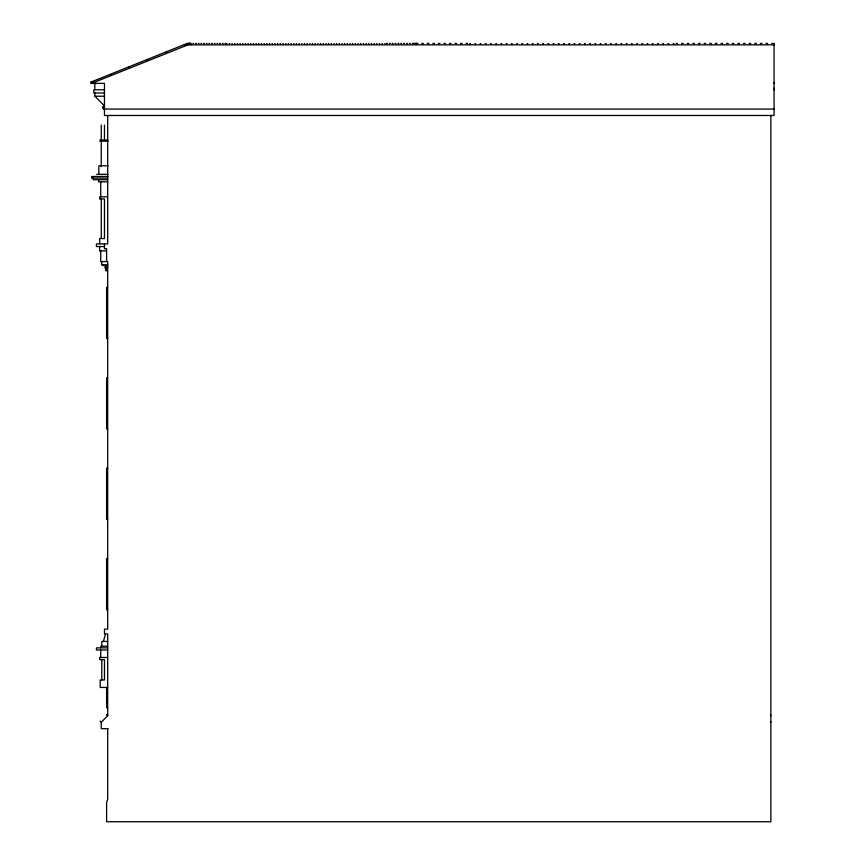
<?xml version="1.0" encoding="UTF-8"?>
<svg xmlns="http://www.w3.org/2000/svg" width="865" height="865" viewBox="0 0 865 865"><rect width="100%" height="100%" fill="white"/><g stroke="black" fill="none" stroke-linecap="round" stroke-linejoin="round"><path stroke-width="1.3" d="M103.4 641.441L105.541 633.948M107.995 728.654L101.259 728.654L101.259 722.232L107.682 715.809L107.682 633.948L104.47 633.948L104.47 629.136L107.682 629.136L107.682 261.554L100.718 261.554L100.718 250.85M188.202 44.472L187.381 43.358L90.933 82.078L91.193 83.375L93.701 82.38M94.555 82.38C92.825 86.046 90.198 79.526 91.625 83.375L187.932 44.85L774.067 44.85A1.6 1.492 0 0 0 773.861 44.115M91.193 83.375L104.47 83.375L104.47 115.478L774.067 115.478L774.067 43.25M104.47 89.798L93.766 89.798L93.766 93.009L104.47 93.009M94.836 93.009L94.836 96.22L104.47 96.22M103.497 108.59A1.6 1.373 -90 0 0 104.47 109.066L774.067 109.066M99.918 140.098L107.909 140.098M99.918 141.168L107.909 141.168M107.984 165.777L98.848 165.777L98.848 174.341M96.707 174.341L107.984 174.341M107.941 176.482L91.625 176.482L91.625 178.082L107.682 178.082M107.682 179.693L93.236 179.693L93.236 178.082M107.682 181.823L98.578 181.823L98.578 179.693M107.682 196.809L99.648 196.809L99.648 198.95L104.47 198.95L104.47 238.545L99.648 238.545L99.648 243.898M104.47 246.568L96.437 246.568L96.437 243.898L107.682 243.898L107.682 115.478M106.611 250.85L99.648 250.85L99.648 246.568M101.789 261.554L101.789 264.766L107.682 264.766M107.682 265.836L104.47 265.836L101.789 264.766M107.682 267.436L105 267.436L106.071 270.648L107.682 270.648M107.682 287.234L106.611 287.234L106.611 338.593L107.682 338.593M107.682 377.659L106.611 377.659L106.611 429.018L107.682 429.018M107.682 468.084L106.611 468.084L106.611 519.443L107.682 519.443M107.682 558.509L106.611 558.509L106.611 609.868L107.682 609.868M107.682 641.441L101.789 641.441L101.789 646.252M107.682 646.252L100.718 646.252L100.718 647.863M107.682 647.863L96.437 647.863L96.437 649.993L107.682 649.993M107.682 657.487L99.648 657.487L99.648 659.627L104.47 659.627L104.47 679.966L100.189 679.966L100.189 687.448L107.682 687.448M107.682 707.786L106.611 707.786L106.611 687.394M94.836 96.22L104.47 105.854A1.6 1.6 0 0 0 102.859 107.455A1.6 1.6 0 0 0 104.47 109.066M106.546 714.674L107.682 715.809M100.124 721.096L101.259 722.232M186.905 43.618L187.673 44.537M184.364 44.558L184.656 45.304M187.381 44.472L187.381 43.358L187.932 44.85A1.6 1.6 0 0 1 189.543 43.25A1.6 1.6 0 0 1 191.143 44.85M770.856 115.478L770.856 821.75L106.611 821.75L106.611 802.493L107.682 799.282L107.682 728.654M107.141 268.507L107.141 270.648M106.611 261.554L106.611 248.709L104.47 248.709L104.47 243.898M106.071 268.507L106.071 270.648M105.541 265.836L105.541 267.436M104.47 125.144L104.47 135.156M104.47 135.621L104.47 139.903M101.789 659.627L101.789 679.966M101.259 125.057L101.259 166.685M101.259 198.95L101.259 238.545M100.718 181.823L100.718 196.809M100.718 649.993L100.718 657.487M94.836 83.375L94.836 89.798M770.391 721.432A1.6 1.135 0 0 1 770.856 722.232M770.391 715.009A1.6 1.135 0 0 1 770.856 715.809M103.281 108.255A1.6 1.373 -90 0 1 104.114 105.908M187.986 44.439A1.6 1.373 90 0 1 190.635 44.439M414.876 43.715A1.6 1.373 90 0 1 416.822 43.715M771.666 43.564A1.6 1.492 0 0 1 773.267 43.564M413.265 43.78A1.6 1.319 54.7 0 1 415.243 43.78M226.5 43.661A1.6 0.638 45.8 0 1 226.933 43.661M229.182 43.661A1.6 0.638 45.8 0 1 229.614 43.661M231.863 43.661A1.6 0.638 45.8 0 1 232.296 43.661M234.545 43.661A1.6 0.638 45.8 0 1 234.977 43.661M237.226 43.661A1.6 0.638 45.8 0 1 237.659 43.661M239.908 43.661A1.6 0.638 45.8 0 1 240.34 43.661M242.589 43.661A1.6 0.638 45.8 0 1 243.022 43.661M245.271 43.661A1.6 0.638 45.8 0 1 245.703 43.661M247.952 43.661A1.6 0.638 45.8 0 1 248.385 43.661M250.634 43.661A1.6 0.638 45.8 0 1 251.066 43.661M253.315 43.661A1.6 0.638 45.8 0 1 253.748 43.661M255.997 43.661A1.6 0.638 45.8 0 1 256.429 43.661M258.678 43.661A1.6 0.638 45.8 0 1 259.111 43.661M261.36 43.661A1.6 0.638 45.8 0 1 261.792 43.661M264.041 43.661A1.6 0.638 45.8 0 1 264.474 43.661M266.723 43.661A1.6 0.638 45.8 0 1 267.155 43.661M269.404 43.661A1.6 0.638 45.8 0 1 269.837 43.661M272.086 43.661A1.6 0.638 45.8 0 1 272.518 43.661M274.767 43.661A1.6 0.638 45.8 0 1 275.2 43.661M277.449 43.661A1.6 0.638 45.8 0 1 277.881 43.661M280.13 43.661A1.6 0.638 45.8 0 1 280.552 43.661M282.812 43.661A1.6 0.638 45.8 0 1 283.233 43.661M285.493 43.661A1.6 0.638 45.8 0 1 285.915 43.661M288.175 43.661A1.6 0.638 45.8 0 1 288.596 43.661M290.856 43.661A1.6 0.638 45.8 0 1 291.278 43.661M293.538 43.661A1.6 0.638 45.8 0 1 293.959 43.661M296.219 43.661A1.6 0.638 45.8 0 1 296.641 43.661M298.901 43.661A1.6 0.638 45.8 0 1 299.322 43.661M301.582 43.661A1.6 0.638 45.8 0 1 302.004 43.661M304.264 43.661A1.6 0.638 45.8 0 1 304.685 43.661M306.945 43.661A1.6 0.638 45.8 0 1 307.367 43.661M309.627 43.661A1.6 0.638 45.8 0 1 310.048 43.661M312.308 43.661A1.6 0.638 45.8 0 1 312.73 43.661M314.99 43.661A1.6 0.638 45.8 0 1 315.411 43.661M317.671 43.661A1.6 0.638 45.8 0 1 318.093 43.661M320.342 43.661A1.6 0.638 45.8 0 1 320.774 43.661M323.023 43.661A1.6 0.638 45.8 0 1 323.456 43.661M325.705 43.661A1.6 0.638 45.8 0 1 326.137 43.661M328.386 43.661A1.6 0.638 45.8 0 1 328.819 43.661M331.068 43.661A1.6 0.638 45.8 0 1 331.5 43.661M333.749 43.661A1.6 0.638 45.8 0 1 334.182 43.661M336.431 43.661A1.6 0.638 45.8 0 1 336.863 43.661M339.112 43.661A1.6 0.638 45.8 0 1 339.545 43.661M341.794 43.661A1.6 0.638 45.8 0 1 342.226 43.661M344.475 43.661A1.6 0.638 45.8 0 1 344.908 43.661M347.157 43.661A1.6 0.638 45.8 0 1 347.589 43.661M349.838 43.661A1.6 0.638 45.8 0 1 350.271 43.661M352.52 43.661A1.6 0.638 45.8 0 1 352.952 43.661M355.201 43.661A1.6 0.638 45.8 0 1 355.634 43.661M357.883 43.661A1.6 0.638 45.8 0 1 358.315 43.661M360.564 43.661A1.6 0.638 45.8 0 1 360.997 43.661M363.246 43.661A1.6 0.638 45.8 0 1 363.678 43.661M365.927 43.661A1.6 0.638 45.8 0 1 366.36 43.661M368.609 43.661A1.6 0.638 45.8 0 1 369.041 43.661M371.29 43.661A1.6 0.638 45.8 0 1 371.723 43.661M373.972 43.661A1.6 0.638 45.8 0 1 374.404 43.661M376.653 43.661A1.6 0.638 45.8 0 1 377.086 43.661M379.335 43.661A1.6 0.638 45.8 0 1 379.767 43.661M382.016 43.661A1.6 0.638 45.8 0 1 382.449 43.661M384.698 43.661A1.6 0.638 45.8 0 1 385.13 43.661M469.641 43.661A1.6 1.233 0 0 1 470.474 43.661M474.863 43.661A1.6 1.233 0 0 1 475.685 43.661M480.075 43.661A1.6 1.233 0 0 1 480.908 43.661M485.297 43.661A1.6 1.233 0 0 1 486.13 43.661M490.52 43.661A1.6 1.233 0 0 1 491.342 43.661M495.732 43.661A1.6 1.233 0 0 1 496.564 43.661M500.954 43.661A1.6 1.233 0 0 1 501.786 43.661M506.176 43.661A1.6 1.233 0 0 1 506.998 43.661M511.388 43.661A1.6 1.233 0 0 1 512.221 43.661M516.61 43.661A1.6 1.233 0 0 1 517.443 43.661M521.833 43.661A1.6 1.233 0 0 1 522.655 43.661M527.044 43.661A1.6 1.233 0 0 1 527.877 43.661M532.267 43.661A1.6 1.233 0 0 1 533.1 43.661M537.489 43.661A1.6 1.233 0 0 1 538.311 43.661M542.701 43.661A1.6 1.233 0 0 1 543.534 43.661M547.923 43.661A1.6 1.233 0 0 1 548.756 43.661M553.135 43.661A1.6 1.233 0 0 1 553.968 43.661M558.357 43.661A1.6 1.233 0 0 1 559.19 43.661M563.58 43.661A1.6 1.233 0 0 1 564.413 43.661M568.792 43.661A1.6 1.233 0 0 1 569.624 43.661M574.014 43.661A1.6 1.233 0 0 1 574.847 43.661M579.236 43.661A1.6 1.233 0 0 1 580.069 43.661M584.448 43.661A1.6 1.233 0 0 1 585.281 43.661M589.671 43.661A1.6 1.233 0 0 1 590.503 43.661M594.893 43.661A1.6 1.233 0 0 1 595.726 43.661M600.105 43.661A1.6 1.233 0 0 1 600.937 43.661M605.327 43.661A1.6 1.233 0 0 1 606.16 43.661M610.549 43.661A1.6 1.233 0 0 1 611.382 43.661M615.761 43.661A1.6 1.233 0 0 1 616.594 43.661M620.984 43.661A1.6 1.233 0 0 1 621.816 43.661M626.206 43.661A1.6 1.233 0 0 1 627.038 43.661M631.418 43.661A1.6 1.233 0 0 1 632.25 43.661M636.64 43.661A1.6 1.233 0 0 1 637.473 43.661M641.862 43.661A1.6 1.233 0 0 1 642.695 43.661M647.074 43.661A1.6 1.233 0 0 1 647.907 43.661M652.297 43.661A1.6 1.233 0 0 1 653.129 43.661M657.519 43.661A1.6 1.233 0 0 1 658.351 43.661M662.731 43.661A1.6 1.233 0 0 1 663.563 43.661M667.953 43.661A1.6 1.233 0 0 1 668.786 43.661M673.175 43.661A1.6 1.233 0 0 1 674.008 43.661M109.963 74.758A1.6 0.768 65 0 1 110.796 74.758M94.307 83.375A1.6 0.768 65 0 1 94.166 82.629M128.961 67.059A1.6 0.768 65 0 1 129.393 67.059M147.147 60.096A1.6 0.768 65 0 1 148.315 60.096M166.08 52.311A1.6 0.768 65 0 1 166.913 52.311M190.17 43.564A1.6 0.768 65 0 1 190.992 43.564M192.852 43.564A1.6 0.768 65 0 1 193.684 43.564M195.533 43.564A1.6 0.768 65 0 1 196.366 43.564M198.215 43.564A1.6 0.768 65 0 1 199.047 43.564M200.896 43.564A1.6 0.768 65 0 1 201.729 43.564M203.589 43.564A1.6 0.768 65 0 1 204.41 43.564M206.27 43.564A1.6 0.768 65 0 1 207.092 43.564M208.952 43.564A1.6 0.768 65 0 1 209.784 43.564M211.633 43.564A1.6 0.768 65 0 1 212.466 43.564M214.315 43.564A1.6 0.768 65 0 1 215.147 43.564M217.007 43.564A1.6 0.768 65 0 1 217.829 43.564M219.688 43.564A1.6 0.768 65 0 1 220.51 43.564M222.37 43.564A1.6 0.768 65 0 1 223.202 43.564M225.051 43.564A1.6 0.768 65 0 1 225.884 43.564M397.997 43.564A1.6 0.768 65 0 1 398.83 43.564M392.278 43.564A1.6 0.768 65 0 1 393.11 43.564M412.291 43.564A1.6 0.768 65 0 1 413.124 43.564M389.423 43.564A1.6 0.768 65 0 1 390.256 43.564M403.717 43.564A1.6 0.768 65 0 1 404.539 43.564M406.572 43.564A1.6 0.768 65 0 1 407.404 43.564M409.437 43.564A1.6 0.768 65 0 1 410.259 43.564M400.852 43.564A1.6 0.768 65 0 1 401.684 43.564M386.568 43.564A1.6 0.768 65 0 1 387.39 43.564M395.143 43.564A1.6 0.768 65 0 1 395.965 43.564M416.238 43.564A1.6 1.492 0 0 1 417.838 43.564M421.774 43.564A1.6 1.492 0 0 1 423.374 43.564M427.299 43.564A1.6 1.492 0 0 1 428.91 43.564M432.835 43.564A1.6 1.492 0 0 1 434.446 43.564M438.371 43.564A1.6 1.492 0 0 1 439.982 43.564M443.907 43.564A1.6 1.492 0 0 1 445.507 43.564M449.443 43.564A1.6 1.492 0 0 1 451.043 43.564M454.979 43.564A1.6 1.492 0 0 1 456.579 43.564M460.504 43.564A1.6 1.492 0 0 1 462.115 43.564M466.04 43.564A1.6 1.492 0 0 1 467.651 43.564M675.998 43.564A1.6 1.492 0 0 1 677.598 43.564M681.62 43.564A1.6 1.492 0 0 1 683.231 43.564M687.253 43.564A1.6 1.492 0 0 1 688.854 43.564M692.876 43.564A1.6 1.492 0 0 1 694.487 43.564M698.509 43.564A1.6 1.492 0 0 1 700.109 43.564M704.132 43.564A1.6 1.492 0 0 1 705.743 43.564M709.765 43.564A1.6 1.492 0 0 1 711.365 43.564M715.387 43.564A1.6 1.492 0 0 1 716.999 43.564M721.021 43.564A1.6 1.492 0 0 1 722.621 43.564M726.643 43.564A1.6 1.492 0 0 1 728.244 43.564M732.266 43.564A1.6 1.492 0 0 1 733.877 43.564M737.899 43.564A1.6 1.492 0 0 1 739.499 43.564M743.522 43.564A1.6 1.492 0 0 1 745.133 43.564M749.155 43.564A1.6 1.492 0 0 1 750.755 43.564M754.777 43.564A1.6 1.492 0 0 1 756.388 43.564M760.411 43.564A1.6 1.492 0 0 1 762.011 43.564M766.033 43.564A1.6 1.492 0 0 1 767.644 43.564M773.861 82.629A1.6 1.492 0 0 1 774.067 83.375M773.851 88.133A6.423 6.423 0 0 1 774.067 89.798M107.238 715.009A1.6 0.584 40.6 0 1 107.779 714.717"/></g></svg>
